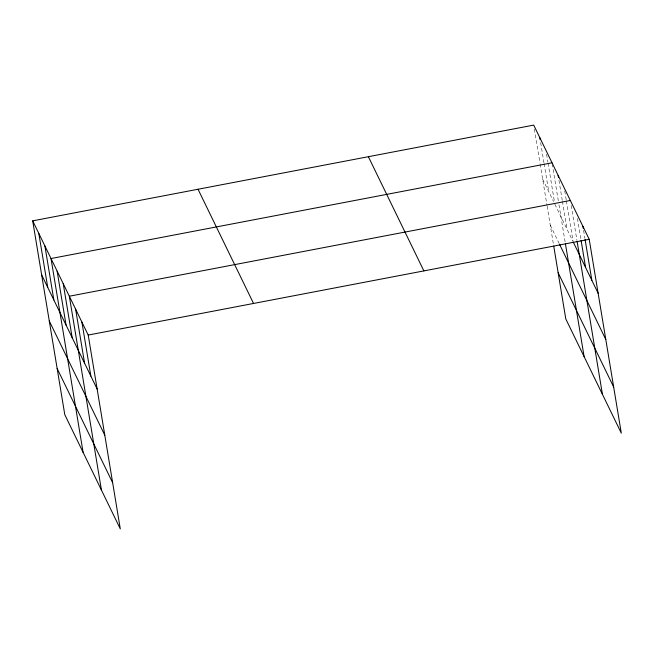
<?xml version="1.0" encoding="UTF-8"?>
<svg xmlns="http://www.w3.org/2000/svg" width="654" height="654" viewBox="0 0 654 654"><rect width="100%" height="100%" fill="white"/><g stroke="black" fill="none" stroke-linecap="round" stroke-linejoin="round"><path stroke-width="0.49" stroke-dasharray="3.27 2.45" d="M542.64 179.098L553.546 201.53M554.854 204.22L572.732 241.007M550.284 225.246L559.006 243.19M583.581 230.363L584.905 238.358M577.457 218.42L580.932 239.413M571.163 205.479L576.959 240.468M564.729 190.911L566.217 199.911M566.38 200.909L573.002 240.909M558.949 180.349L562.26 200.345M562.432 201.35L567.067 229.341M552.189 163.786L558.312 200.786M558.974 204.784L565.277 242.871M546.572 154.221L547.897 162.225M548.068 163.222L554.518 202.217M540.637 142.662L543.948 162.658M544.112 163.663L548.747 191.655M534.367 129.1L539.991 163.099M540.155 164.097L546.957 205.184M547.128 206.182L553.398 244.065"/><path stroke-width="0.98" d="M32.7 220.848L88.208 335.052L120.295 528.898L64.795 414.693L32.7 220.848L533.705 125.102L589.205 239.307L621.3 433.152L565.792 318.948L553.725 246.051M552.017 162.789L51.02 258.534L83.107 452.38M570.337 200.476L69.332 296.221L101.427 490.067M88.208 335.052L589.205 239.307M573.174 241.906L598.148 293.303M559.44 244.089L605.784 339.451M558.156 272.8L613.656 387.005M368.374 156.698L423.882 270.903M198.031 189.251L253.539 303.456M41.635 274.844L97.144 389.048M49.279 320.991L104.787 435.196M57.151 368.545L112.66 482.75M582.918 226.358L583.245 228.36M585.068 239.364L591.854 280.353M581.095 240.419L585.567 267.412M577.122 241.473L602.424 394.321M558.124 175.354L558.459 177.348M565.44 243.868L584.112 356.634M539.812 137.659L540.139 139.662M81.913 322.111L90.857 376.107M75.627 309.162L84.562 363.158M63.225 283.656L72.169 337.652M57.119 271.099L66.062 325.095M44.913 245.969L53.849 299.965M38.807 233.413L47.742 287.408"/></g></svg>
